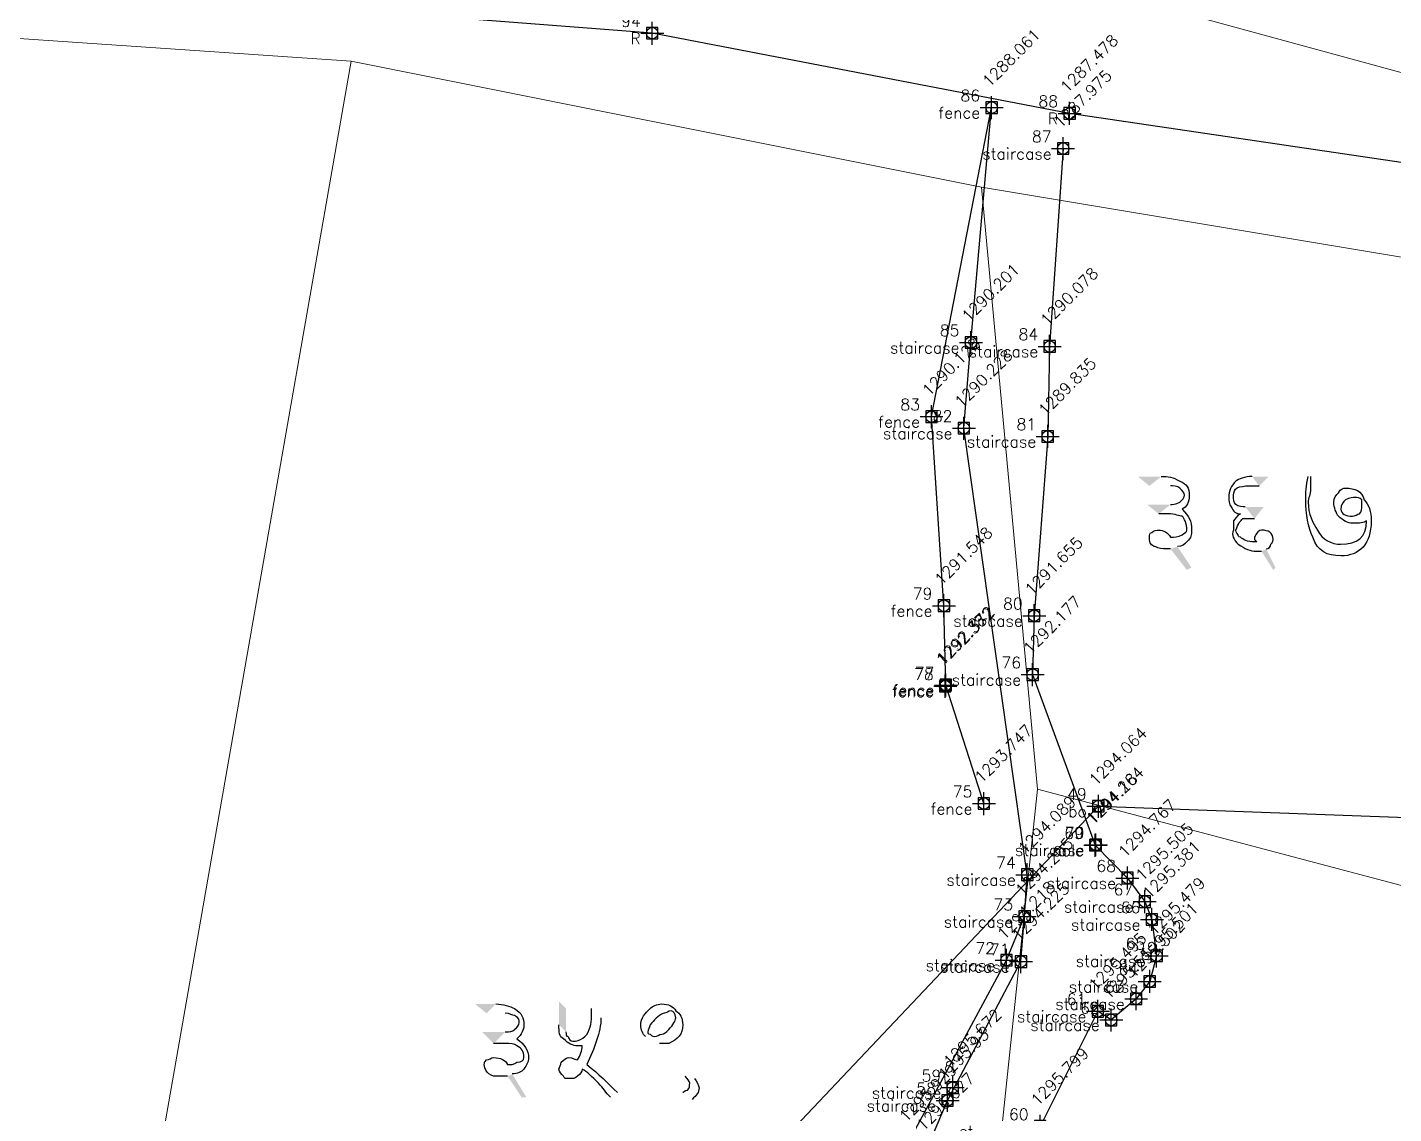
# Model space of a CAD drawing. Header units: metres. Extents: x 345912 to 349030, y 3061206 to 3061792.
# Drawn here: x 346869.14 to 346898.88, y 3061506.08 to 3061529.73 of the extents above; entities that cross this region are included whole.
import ezdxf
from ezdxf.enums import TextEntityAlignment as Align

# ---------------------------------------------------------------- set-up
doc = ezdxf.new("R2010")
doc.units = ezdxf.units.M
doc.header["$MEASUREMENT"] = 0
doc.header["$PDMODE"] = 98
doc.header["$PDSIZE"] = 0.25
for name, color, linetype in [('bo', 7, 'Continuous'), ('Boundary', 6, 'Continuous'), ('Features', 5, 'Continuous'), ('fence', 170, 'Continuous'), ('PDF4_Geometry', 7, 'Continuous'), ('PDF4_Solid Fills', 7, 'Continuous'), ('Points', 7, 'Continuous'), ('Points-ELV', 6, 'Continuous'), ('Points-NUM', 4, 'Continuous'), ('Points-TXT', 3, 'Continuous'), ('pole', 7, 'Continuous'), ('R', 1, 'Continuous'), ('staircase', 151, 'Continuous')]:
    doc.layers.add(name, color=color, linetype=linetype)
doc.styles.add('romans', font='romans.shx')
doc.linetypes.add('FENCELINE2', pattern='A,0.25,-0.1,[132,ltypeshp.shx,S=0.1,R=0,X=-0.1,Y=0],-0.1,1', length=1.45)

# ---------------------------------------------------------------- blocks, each defined once
blk = doc.blocks.new('POINTS')
at = {"layer": 'Points'}
blk.add_line((0, 0), (0, 0), dxfattribs=at)
blk.add_point((0, 0), dxfattribs=at)
at = {"layer": 'Points-ELV', "style": 'romans'}
blk.add_attdef('ELEV', text='', height=1, rotation=45, dxfattribs=at).set_placement((0, 0), align=Align.BOTTOM_LEFT)
at = {"layer": 'Points-NUM', "style": 'romans'}
blk.add_attdef('PTNUM', text='', height=1, dxfattribs=at).set_placement((0, 0), align=Align.BOTTOM_RIGHT)
at = {"layer": 'Points-TXT', "style": 'romans'}
blk.add_attdef('DESC', text='', height=1, dxfattribs=at).set_placement((0, 0), align=Align.BOTTOM_RIGHT)
blk = doc.blocks.new('dh')
at = {"layer": 'Boundary'}
blk.add_lwpolyline([(346603.141, 3061312.283), (346611.952, 3061317.989), (346616.524, 3061319.636), (346628.182, 3061331.963), (346646.724, 3061331.279), (346648.105, 3061329.491), (346645.641, 3061319.666), (346645.006, 3061316.321), (346643.63, 3061310.547), (346642.767, 3061310.766), (346631.327, 3061312.107), (346624.101, 3061312.745)], dxfattribs=at)
at = {"layer": 'fence', "linetype": 'FENCELINE2'}
blk.add_lwpolyline([(346625.691, 3061332.02), (346624.863, 3061334.6), (346624.821, 3061336.327), (346624.55, 3061340.443), (346625.859, 3061347.17)], dxfattribs=at)
at = {"layer": 'R'}
blk.add_lwpolyline([(346649.951, 3061343.735), (346627.556, 3061347.044), (346618.472, 3061348.789), (346597.905, 3061350.377), (346531.896, 3061350.384), (346516.74, 3061347.88), (346501.121, 3061344.123), (346497.494, 3061343.302), (346491.76, 3061340.668), (346490.424, 3061339.807), (346485.111, 3061335.573), (346482.366, 3061333.706), (346478.345, 3061331.457)], dxfattribs=at)
at = {"layer": 'staircase'}
for points in [[(346621.045, 3061319.621), (346622.321, 3061321.431), (346624.427, 3061324.445), (346624.899, 3061325.557), (346626.498, 3061328.58), (346626.578, 3061329.56), (346626.636, 3061330.471), (346625.256, 3061340.191), (346625.409, 3061342.057), (346625.859, 3061347.17)], [(346627.415, 3061346.278), (346627.122, 3061341.972), (346627.079, 3061340.012), (346626.786, 3061336.11), (346626.751, 3061334.827), (346628.116, 3061331.113), (346628.816, 3061330.399), (346629.192, 3061329.886), (346629.348, 3061329.497), (346629.45, 3061328.704), (346629.299, 3061328.148), (346629.005, 3061327.77), (346628.462, 3061327.31), (346628.172, 3061327.498), (346626.914, 3061324.994), (346626.087, 3061323.395), (346623.977, 3061320.22), (346623.391, 3061319.004)], [(346621.045, 3061319.621), (346621.74, 3061321.771), (346624.046, 3061324.636), (346626.183, 3061328.611), (346626.578, 3061329.56)]]:
    blk.add_lwpolyline(points, dxfattribs=at)
at = {"layer": 'bo', "linetype": 'Continuous'}
ref = blk.add_blockref('POINTS', (346628.182, 3061331.963, 1294.064), dxfattribs=at)
ref.add_attrib('PTNUM', '49', dxfattribs={"layer": 'Points-NUM', "height": 0.25, "style": 'romans'}).set_placement((346627.932, 3061332.0255, 1294.064), align=Align.BOTTOM_RIGHT)
ref.add_attrib('DESC', 'bo', dxfattribs={"layer": 'Points-TXT', "height": 0.25, "style": 'romans'}).set_placement((346627.932, 3061331.6505, 1294.064), align=Align.BOTTOM_RIGHT)
ref.add_attrib('ELEV', '1294.064', dxfattribs={"layer": 'Points-ELV', "height": 0.25, "rotation": 45, "style": 'romans'}).set_placement((346628.182, 3061332.338, 1294.064), align=Align.BOTTOM_LEFT)
at = {"layer": 'fence', "linetype": 'Continuous'}
ref = blk.add_blockref('POINTS', (346625.859, 3061347.17, 1288.061), dxfattribs=at)
ref.add_attrib('PTNUM', '86', dxfattribs={"layer": 'Points-NUM', "height": 0.25, "style": 'romans'}).set_placement((346625.609, 3061347.2325, 1288.061), align=Align.BOTTOM_RIGHT)
ref.add_attrib('DESC', 'fence', dxfattribs={"layer": 'Points-TXT', "height": 0.25, "style": 'romans'}).set_placement((346625.609, 3061346.8575, 1288.061), align=Align.BOTTOM_RIGHT)
ref.add_attrib('ELEV', '1288.061', dxfattribs={"layer": 'Points-ELV', "height": 0.25, "rotation": 45, "style": 'romans'}).set_placement((346625.859, 3061347.545, 1288.061), align=Align.BOTTOM_LEFT)
ref = blk.add_blockref('POINTS', (346624.55, 3061340.443, 1290.128), dxfattribs=at)
ref.add_attrib('PTNUM', '83', dxfattribs={"layer": 'Points-NUM', "height": 0.25, "style": 'romans'}).set_placement((346624.3, 3061340.5055, 1290.128), align=Align.BOTTOM_RIGHT)
ref.add_attrib('DESC', 'fence', dxfattribs={"layer": 'Points-TXT', "height": 0.25, "style": 'romans'}).set_placement((346624.3, 3061340.1305, 1290.128), align=Align.BOTTOM_RIGHT)
ref.add_attrib('ELEV', '1290.128', dxfattribs={"layer": 'Points-ELV', "height": 0.25, "rotation": 45, "style": 'romans'}).set_placement((346624.55, 3061340.818, 1290.128), align=Align.BOTTOM_LEFT)
ref = blk.add_blockref('POINTS', (346624.821, 3061336.327, 1291.548), dxfattribs=at)
ref.add_attrib('PTNUM', '79', dxfattribs={"layer": 'Points-NUM', "height": 0.25, "style": 'romans'}).set_placement((346624.571, 3061336.3895, 1291.548), align=Align.BOTTOM_RIGHT)
ref.add_attrib('DESC', 'fence', dxfattribs={"layer": 'Points-TXT', "height": 0.25, "style": 'romans'}).set_placement((346624.571, 3061336.0145, 1291.548), align=Align.BOTTOM_RIGHT)
ref.add_attrib('ELEV', '1291.548', dxfattribs={"layer": 'Points-ELV', "height": 0.25, "rotation": 45, "style": 'romans'}).set_placement((346624.821, 3061336.702, 1291.548), align=Align.BOTTOM_LEFT)
ref = blk.add_blockref('POINTS', (346624.849, 3061334.575, 1292.382), dxfattribs=at)
ref.add_attrib('PTNUM', '78', dxfattribs={"layer": 'Points-NUM', "height": 0.25, "style": 'romans'}).set_placement((346624.599, 3061334.6375, 1292.382), align=Align.BOTTOM_RIGHT)
ref.add_attrib('DESC', 'fence', dxfattribs={"layer": 'Points-TXT', "height": 0.25, "style": 'romans'}).set_placement((346624.599, 3061334.2625, 1292.382), align=Align.BOTTOM_RIGHT)
ref.add_attrib('ELEV', '1292.382', dxfattribs={"layer": 'Points-ELV', "height": 0.25, "rotation": 45, "style": 'romans'}).set_placement((346624.849, 3061334.95, 1292.382), align=Align.BOTTOM_LEFT)
ref = blk.add_blockref('POINTS', (346624.863, 3061334.6, 1292.372), dxfattribs=at)
ref.add_attrib('PTNUM', '77', dxfattribs={"layer": 'Points-NUM', "height": 0.25, "style": 'romans'}).set_placement((346624.613, 3061334.6625, 1292.372), align=Align.BOTTOM_RIGHT)
ref.add_attrib('DESC', 'fence', dxfattribs={"layer": 'Points-TXT', "height": 0.25, "style": 'romans'}).set_placement((346624.613, 3061334.2875, 1292.372), align=Align.BOTTOM_RIGHT)
ref.add_attrib('ELEV', '1292.372', dxfattribs={"layer": 'Points-ELV', "height": 0.25, "rotation": 45, "style": 'romans'}).set_placement((346624.863, 3061334.975, 1292.372), align=Align.BOTTOM_LEFT)
ref = blk.add_blockref('POINTS', (346625.691, 3061332.02, 1293.747), dxfattribs=at)
ref.add_attrib('PTNUM', '75', dxfattribs={"layer": 'Points-NUM', "height": 0.25, "style": 'romans'}).set_placement((346625.441, 3061332.0825, 1293.747), align=Align.BOTTOM_RIGHT)
ref.add_attrib('DESC', 'fence', dxfattribs={"layer": 'Points-TXT', "height": 0.25, "style": 'romans'}).set_placement((346625.441, 3061331.7075, 1293.747), align=Align.BOTTOM_RIGHT)
ref.add_attrib('ELEV', '1293.747', dxfattribs={"layer": 'Points-ELV', "height": 0.25, "rotation": 45, "style": 'romans'}).set_placement((346625.691, 3061332.395, 1293.747), align=Align.BOTTOM_LEFT)
at = {"layer": 'pole', "linetype": 'Continuous'}
ref = blk.add_blockref('POINTS', (346628.116, 3061331.113, 1294.264), dxfattribs=at)
ref.add_attrib('PTNUM', '69', dxfattribs={"layer": 'Points-NUM', "height": 0.25, "style": 'romans'}).set_placement((346627.866, 3061331.1755, 1294.264), align=Align.BOTTOM_RIGHT)
ref.add_attrib('DESC', 'pole', dxfattribs={"layer": 'Points-TXT', "height": 0.25, "style": 'romans'}).set_placement((346627.866, 3061330.8005, 1294.264), align=Align.BOTTOM_RIGHT)
ref.add_attrib('ELEV', '1294.264', dxfattribs={"layer": 'Points-ELV', "height": 0.25, "rotation": 45, "style": 'romans'}).set_placement((346628.116, 3061331.488, 1294.264), align=Align.BOTTOM_LEFT)
at = {"layer": 'R', "linetype": 'Continuous'}
ref = blk.add_blockref('POINTS', (346618.472, 3061348.789, 1285.996), dxfattribs=at)
ref.add_attrib('PTNUM', '94', dxfattribs={"layer": 'Points-NUM', "height": 0.25, "style": 'romans'}).set_placement((346618.222, 3061348.8515, 1285.996), align=Align.BOTTOM_RIGHT)
ref.add_attrib('DESC', 'R', dxfattribs={"layer": 'Points-TXT', "height": 0.25, "style": 'romans'}).set_placement((346618.222, 3061348.4765, 1285.996), align=Align.BOTTOM_RIGHT)
ref.add_attrib('ELEV', '1285.996', dxfattribs={"layer": 'Points-ELV', "height": 0.25, "rotation": 45, "style": 'romans'}).set_placement((346618.472, 3061349.164, 1285.996), align=Align.BOTTOM_LEFT)
ref = blk.add_blockref('POINTS', (346627.556, 3061347.044, 1287.478), dxfattribs=at)
ref.add_attrib('PTNUM', '88', dxfattribs={"layer": 'Points-NUM', "height": 0.25, "style": 'romans'}).set_placement((346627.306, 3061347.1065, 1287.478), align=Align.BOTTOM_RIGHT)
ref.add_attrib('DESC', 'R', dxfattribs={"layer": 'Points-TXT', "height": 0.25, "style": 'romans'}).set_placement((346627.306, 3061346.7315, 1287.478), align=Align.BOTTOM_RIGHT)
ref.add_attrib('ELEV', '1287.478', dxfattribs={"layer": 'Points-ELV', "height": 0.25, "rotation": 45, "style": 'romans'}).set_placement((346627.556, 3061347.419, 1287.478), align=Align.BOTTOM_LEFT)
at = {"layer": 'staircase', "linetype": 'Continuous'}
ref = blk.add_blockref('POINTS', (346627.415, 3061346.278, 1287.975), dxfattribs=at)
ref.add_attrib('PTNUM', '87', dxfattribs={"layer": 'Points-NUM', "height": 0.25, "style": 'romans'}).set_placement((346627.165, 3061346.3405, 1287.975), align=Align.BOTTOM_RIGHT)
ref.add_attrib('DESC', 'staircase', dxfattribs={"layer": 'Points-TXT', "height": 0.25, "style": 'romans'}).set_placement((346627.165, 3061345.9655, 1287.975), align=Align.BOTTOM_RIGHT)
ref.add_attrib('ELEV', '1287.975', dxfattribs={"layer": 'Points-ELV', "height": 0.25, "rotation": 45, "style": 'romans'}).set_placement((346627.415, 3061346.653, 1287.975), align=Align.BOTTOM_LEFT)
ref = blk.add_blockref('POINTS', (346625.409, 3061342.057, 1290.201), dxfattribs=at)
ref.add_attrib('PTNUM', '85', dxfattribs={"layer": 'Points-NUM', "height": 0.25, "style": 'romans'}).set_placement((346625.159, 3061342.1195, 1290.201), align=Align.BOTTOM_RIGHT)
ref.add_attrib('DESC', 'staircase', dxfattribs={"layer": 'Points-TXT', "height": 0.25, "style": 'romans'}).set_placement((346625.159, 3061341.7445, 1290.201), align=Align.BOTTOM_RIGHT)
ref.add_attrib('ELEV', '1290.201', dxfattribs={"layer": 'Points-ELV', "height": 0.25, "rotation": 45, "style": 'romans'}).set_placement((346625.409, 3061342.432, 1290.201), align=Align.BOTTOM_LEFT)
ref = blk.add_blockref('POINTS', (346627.122, 3061341.972, 1290.078), dxfattribs=at)
ref.add_attrib('PTNUM', '84', dxfattribs={"layer": 'Points-NUM', "height": 0.25, "style": 'romans'}).set_placement((346626.872, 3061342.0345, 1290.078), align=Align.BOTTOM_RIGHT)
ref.add_attrib('DESC', 'staircase', dxfattribs={"layer": 'Points-TXT', "height": 0.25, "style": 'romans'}).set_placement((346626.872, 3061341.6595, 1290.078), align=Align.BOTTOM_RIGHT)
ref.add_attrib('ELEV', '1290.078', dxfattribs={"layer": 'Points-ELV', "height": 0.25, "rotation": 45, "style": 'romans'}).set_placement((346627.122, 3061342.347, 1290.078), align=Align.BOTTOM_LEFT)
ref = blk.add_blockref('POINTS', (346625.256, 3061340.191, 1290.228), dxfattribs=at)
ref.add_attrib('PTNUM', '82', dxfattribs={"layer": 'Points-NUM', "height": 0.25, "style": 'romans'}).set_placement((346625.006, 3061340.2535, 1290.228), align=Align.BOTTOM_RIGHT)
ref.add_attrib('DESC', 'staircase', dxfattribs={"layer": 'Points-TXT', "height": 0.25, "style": 'romans'}).set_placement((346625.006, 3061339.8785, 1290.228), align=Align.BOTTOM_RIGHT)
ref.add_attrib('ELEV', '1290.228', dxfattribs={"layer": 'Points-ELV', "height": 0.25, "rotation": 45, "style": 'romans'}).set_placement((346625.256, 3061340.566, 1290.228), align=Align.BOTTOM_LEFT)
ref = blk.add_blockref('POINTS', (346627.079, 3061340.012, 1289.835), dxfattribs=at)
ref.add_attrib('PTNUM', '81', dxfattribs={"layer": 'Points-NUM', "height": 0.25, "style": 'romans'}).set_placement((346626.829, 3061340.0745, 1289.835), align=Align.BOTTOM_RIGHT)
ref.add_attrib('DESC', 'staircase', dxfattribs={"layer": 'Points-TXT', "height": 0.25, "style": 'romans'}).set_placement((346626.829, 3061339.6995, 1289.835), align=Align.BOTTOM_RIGHT)
ref.add_attrib('ELEV', '1289.835', dxfattribs={"layer": 'Points-ELV', "height": 0.25, "rotation": 45, "style": 'romans'}).set_placement((346627.079, 3061340.387, 1289.835), align=Align.BOTTOM_LEFT)
ref = blk.add_blockref('POINTS', (346626.786, 3061336.11, 1291.655), dxfattribs=at)
ref.add_attrib('PTNUM', '80', dxfattribs={"layer": 'Points-NUM', "height": 0.25, "style": 'romans'}).set_placement((346626.536, 3061336.1725, 1291.655), align=Align.BOTTOM_RIGHT)
ref.add_attrib('DESC', 'staircase', dxfattribs={"layer": 'Points-TXT', "height": 0.25, "style": 'romans'}).set_placement((346626.536, 3061335.7975, 1291.655), align=Align.BOTTOM_RIGHT)
ref.add_attrib('ELEV', '1291.655', dxfattribs={"layer": 'Points-ELV', "height": 0.25, "rotation": 45, "style": 'romans'}).set_placement((346626.786, 3061336.485, 1291.655), align=Align.BOTTOM_LEFT)
ref = blk.add_blockref('POINTS', (346626.751, 3061334.827, 1292.177), dxfattribs=at)
ref.add_attrib('PTNUM', '76', dxfattribs={"layer": 'Points-NUM', "height": 0.25, "style": 'romans'}).set_placement((346626.501, 3061334.8895, 1292.177), align=Align.BOTTOM_RIGHT)
ref.add_attrib('DESC', 'staircase', dxfattribs={"layer": 'Points-TXT', "height": 0.25, "style": 'romans'}).set_placement((346626.501, 3061334.5145, 1292.177), align=Align.BOTTOM_RIGHT)
ref.add_attrib('ELEV', '1292.177', dxfattribs={"layer": 'Points-ELV', "height": 0.25, "rotation": 45, "style": 'romans'}).set_placement((346626.751, 3061335.202, 1292.177), align=Align.BOTTOM_LEFT)
ref = blk.add_blockref('POINTS', (346628.129, 3061331.122, 1294.18), dxfattribs=at)
ref.add_attrib('PTNUM', '70', dxfattribs={"layer": 'Points-NUM', "height": 0.25, "style": 'romans'}).set_placement((346627.879, 3061331.1845, 1294.18), align=Align.BOTTOM_RIGHT)
ref.add_attrib('DESC', 'staircase', dxfattribs={"layer": 'Points-TXT', "height": 0.25, "style": 'romans'}).set_placement((346627.879, 3061330.8095, 1294.18), align=Align.BOTTOM_RIGHT)
ref.add_attrib('ELEV', '1294.18', dxfattribs={"layer": 'Points-ELV', "height": 0.25, "rotation": 45, "style": 'romans'}).set_placement((346628.129, 3061331.497, 1294.18), align=Align.BOTTOM_LEFT)
ref = blk.add_blockref('POINTS', (346626.636, 3061330.471, 1294.089), dxfattribs=at)
ref.add_attrib('PTNUM', '74', dxfattribs={"layer": 'Points-NUM', "height": 0.25, "style": 'romans'}).set_placement((346626.386, 3061330.5335, 1294.089), align=Align.BOTTOM_RIGHT)
ref.add_attrib('DESC', 'staircase', dxfattribs={"layer": 'Points-TXT', "height": 0.25, "style": 'romans'}).set_placement((346626.386, 3061330.1585, 1294.089), align=Align.BOTTOM_RIGHT)
ref.add_attrib('ELEV', '1294.089', dxfattribs={"layer": 'Points-ELV', "height": 0.25, "rotation": 45, "style": 'romans'}).set_placement((346626.636, 3061330.846, 1294.089), align=Align.BOTTOM_LEFT)
ref = blk.add_blockref('POINTS', (346628.816, 3061330.399, 1294.767), dxfattribs=at)
ref.add_attrib('PTNUM', '68', dxfattribs={"layer": 'Points-NUM', "height": 0.25, "style": 'romans'}).set_placement((346628.566, 3061330.4615, 1294.767), align=Align.BOTTOM_RIGHT)
ref.add_attrib('DESC', 'staircase', dxfattribs={"layer": 'Points-TXT', "height": 0.25, "style": 'romans'}).set_placement((346628.566, 3061330.0865, 1294.767), align=Align.BOTTOM_RIGHT)
ref.add_attrib('ELEV', '1294.767', dxfattribs={"layer": 'Points-ELV', "height": 0.25, "rotation": 45, "style": 'romans'}).set_placement((346628.816, 3061330.774, 1294.767), align=Align.BOTTOM_LEFT)
ref = blk.add_blockref('POINTS', (346629.192, 3061329.886, 1295.505), dxfattribs=at)
ref.add_attrib('PTNUM', '67', dxfattribs={"layer": 'Points-NUM', "height": 0.25, "style": 'romans'}).set_placement((346628.942, 3061329.9485, 1295.505), align=Align.BOTTOM_RIGHT)
ref.add_attrib('DESC', 'staircase', dxfattribs={"layer": 'Points-TXT', "height": 0.25, "style": 'romans'}).set_placement((346628.942, 3061329.5735, 1295.505), align=Align.BOTTOM_RIGHT)
ref.add_attrib('ELEV', '1295.505', dxfattribs={"layer": 'Points-ELV', "height": 0.25, "rotation": 45, "style": 'romans'}).set_placement((346629.192, 3061330.261, 1295.505), align=Align.BOTTOM_LEFT)
ref = blk.add_blockref('POINTS', (346626.578, 3061329.56, 1294.205), dxfattribs=at)
ref.add_attrib('PTNUM', '73', dxfattribs={"layer": 'Points-NUM', "height": 0.25, "style": 'romans'}).set_placement((346626.328, 3061329.6225, 1294.205), align=Align.BOTTOM_RIGHT)
ref.add_attrib('DESC', 'staircase', dxfattribs={"layer": 'Points-TXT', "height": 0.25, "style": 'romans'}).set_placement((346626.328, 3061329.2475, 1294.205), align=Align.BOTTOM_RIGHT)
ref.add_attrib('ELEV', '1294.205', dxfattribs={"layer": 'Points-ELV', "height": 0.25, "rotation": 45, "style": 'romans'}).set_placement((346626.578, 3061329.935, 1294.205), align=Align.BOTTOM_LEFT)
ref = blk.add_blockref('POINTS', (346629.348, 3061329.497, 1295.381), dxfattribs=at)
ref.add_attrib('PTNUM', '66', dxfattribs={"layer": 'Points-NUM', "height": 0.25, "style": 'romans'}).set_placement((346629.098, 3061329.5595, 1295.381), align=Align.BOTTOM_RIGHT)
ref.add_attrib('DESC', 'staircase', dxfattribs={"layer": 'Points-TXT', "height": 0.25, "style": 'romans'}).set_placement((346629.098, 3061329.1845, 1295.381), align=Align.BOTTOM_RIGHT)
ref.add_attrib('ELEV', '1295.381', dxfattribs={"layer": 'Points-ELV', "height": 0.25, "rotation": 45, "style": 'romans'}).set_placement((346629.348, 3061329.872, 1295.381), align=Align.BOTTOM_LEFT)
ref = blk.add_blockref('POINTS', (346626.183, 3061328.611, 1294.218), dxfattribs=at)
ref.add_attrib('PTNUM', '72', dxfattribs={"layer": 'Points-NUM', "height": 0.25, "style": 'romans'}).set_placement((346625.933, 3061328.6735, 1294.218), align=Align.BOTTOM_RIGHT)
ref.add_attrib('DESC', 'staircase', dxfattribs={"layer": 'Points-TXT', "height": 0.25, "style": 'romans'}).set_placement((346625.933, 3061328.2985, 1294.218), align=Align.BOTTOM_RIGHT)
ref.add_attrib('ELEV', '1294.218', dxfattribs={"layer": 'Points-ELV', "height": 0.25, "rotation": 45, "style": 'romans'}).set_placement((346626.183, 3061328.986, 1294.218), align=Align.BOTTOM_LEFT)
ref = blk.add_blockref('POINTS', (346626.498, 3061328.58, 1294.225), dxfattribs=at)
ref.add_attrib('PTNUM', '71', dxfattribs={"layer": 'Points-NUM', "height": 0.25, "style": 'romans'}).set_placement((346626.248, 3061328.6425, 1294.225), align=Align.BOTTOM_RIGHT)
ref.add_attrib('DESC', 'staircase', dxfattribs={"layer": 'Points-TXT', "height": 0.25, "style": 'romans'}).set_placement((346626.248, 3061328.2675, 1294.225), align=Align.BOTTOM_RIGHT)
ref.add_attrib('ELEV', '1294.225', dxfattribs={"layer": 'Points-ELV', "height": 0.25, "rotation": 45, "style": 'romans'}).set_placement((346626.498, 3061328.955, 1294.225), align=Align.BOTTOM_LEFT)
ref = blk.add_blockref('POINTS', (346629.45, 3061328.704, 1295.479), dxfattribs=at)
ref.add_attrib('PTNUM', '65', dxfattribs={"layer": 'Points-NUM', "height": 0.25, "style": 'romans'}).set_placement((346629.2, 3061328.7665, 1295.479), align=Align.BOTTOM_RIGHT)
ref.add_attrib('DESC', 'staircase', dxfattribs={"layer": 'Points-TXT', "height": 0.25, "style": 'romans'}).set_placement((346629.2, 3061328.3915, 1295.479), align=Align.BOTTOM_RIGHT)
ref.add_attrib('ELEV', '1295.479', dxfattribs={"layer": 'Points-ELV', "height": 0.25, "rotation": 45, "style": 'romans'}).set_placement((346629.45, 3061329.079, 1295.479), align=Align.BOTTOM_LEFT)
ref = blk.add_blockref('POINTS', (346629.299, 3061328.148, 1295.501), dxfattribs=at)
ref.add_attrib('PTNUM', '64', dxfattribs={"layer": 'Points-NUM', "height": 0.25, "style": 'romans'}).set_placement((346629.049, 3061328.2105, 1295.501), align=Align.BOTTOM_RIGHT)
ref.add_attrib('DESC', 'staircase', dxfattribs={"layer": 'Points-TXT', "height": 0.25, "style": 'romans'}).set_placement((346629.049, 3061327.8355, 1295.501), align=Align.BOTTOM_RIGHT)
ref.add_attrib('ELEV', '1295.501', dxfattribs={"layer": 'Points-ELV', "height": 0.25, "rotation": 45, "style": 'romans'}).set_placement((346629.299, 3061328.523, 1295.501), align=Align.BOTTOM_LEFT)
ref = blk.add_blockref('POINTS', (346628.172, 3061327.498, 1295.495), dxfattribs=at)
ref.add_attrib('PTNUM', '61', dxfattribs={"layer": 'Points-NUM', "height": 0.25, "style": 'romans'}).set_placement((346627.922, 3061327.5605, 1295.495), align=Align.BOTTOM_RIGHT)
ref.add_attrib('DESC', 'staircase', dxfattribs={"layer": 'Points-TXT', "height": 0.25, "style": 'romans'}).set_placement((346627.922, 3061327.1855, 1295.495), align=Align.BOTTOM_RIGHT)
ref.add_attrib('ELEV', '1295.495', dxfattribs={"layer": 'Points-ELV', "height": 0.25, "rotation": 45, "style": 'romans'}).set_placement((346628.172, 3061327.873, 1295.495), align=Align.BOTTOM_LEFT)
ref = blk.add_blockref('POINTS', (346629.005, 3061327.77, 1295.502), dxfattribs=at)
ref.add_attrib('PTNUM', '63', dxfattribs={"layer": 'Points-NUM', "height": 0.25, "style": 'romans'}).set_placement((346628.755, 3061327.8325, 1295.502), align=Align.BOTTOM_RIGHT)
ref.add_attrib('DESC', 'staircase', dxfattribs={"layer": 'Points-TXT', "height": 0.25, "style": 'romans'}).set_placement((346628.755, 3061327.4575, 1295.502), align=Align.BOTTOM_RIGHT)
ref.add_attrib('ELEV', '1295.502', dxfattribs={"layer": 'Points-ELV', "height": 0.25, "rotation": 45, "style": 'romans'}).set_placement((346629.005, 3061328.145, 1295.502), align=Align.BOTTOM_LEFT)
ref = blk.add_blockref('POINTS', (346628.462, 3061327.31, 1295.55), dxfattribs=at)
ref.add_attrib('PTNUM', '62', dxfattribs={"layer": 'Points-NUM', "height": 0.25, "style": 'romans'}).set_placement((346628.212, 3061327.3725, 1295.55), align=Align.BOTTOM_RIGHT)
ref.add_attrib('DESC', 'staircase', dxfattribs={"layer": 'Points-TXT', "height": 0.25, "style": 'romans'}).set_placement((346628.212, 3061326.9975, 1295.55), align=Align.BOTTOM_RIGHT)
ref.add_attrib('ELEV', '1295.55', dxfattribs={"layer": 'Points-ELV', "height": 0.25, "rotation": 45, "style": 'romans'}).set_placement((346628.462, 3061327.685, 1295.55), align=Align.BOTTOM_LEFT)
ref = blk.add_blockref('POINTS', (346625.012, 3061325.836, 1295.672), dxfattribs=at)
ref.add_attrib('PTNUM', '59', dxfattribs={"layer": 'Points-NUM', "height": 0.25, "style": 'romans'}).set_placement((346624.762, 3061325.8985, 1295.672), align=Align.BOTTOM_RIGHT)
ref.add_attrib('DESC', 'staircase', dxfattribs={"layer": 'Points-TXT', "height": 0.25, "style": 'romans'}).set_placement((346624.762, 3061325.5235, 1295.672), align=Align.BOTTOM_RIGHT)
ref.add_attrib('ELEV', '1295.672', dxfattribs={"layer": 'Points-ELV', "height": 0.25, "rotation": 45, "style": 'romans'}).set_placement((346625.012, 3061326.211, 1295.672), align=Align.BOTTOM_LEFT)
ref = blk.add_blockref('POINTS', (346624.899, 3061325.557, 1295.93), dxfattribs=at)
ref.add_attrib('PTNUM', '58', dxfattribs={"layer": 'Points-NUM', "height": 0.25, "style": 'romans'}).set_placement((346624.649, 3061325.6195, 1295.93), align=Align.BOTTOM_RIGHT)
ref.add_attrib('DESC', 'staircase', dxfattribs={"layer": 'Points-TXT', "height": 0.25, "style": 'romans'}).set_placement((346624.649, 3061325.2445, 1295.93), align=Align.BOTTOM_RIGHT)
ref.add_attrib('ELEV', '1295.93', dxfattribs={"layer": 'Points-ELV', "height": 0.25, "rotation": 45, "style": 'romans'}).set_placement((346624.899, 3061325.932, 1295.93), align=Align.BOTTOM_LEFT)
ref = blk.add_blockref('POINTS', (346626.914, 3061324.994, 1295.799), dxfattribs=at)
ref.add_attrib('PTNUM', '60', dxfattribs={"layer": 'Points-NUM', "height": 0.25, "style": 'romans'}).set_placement((346626.664, 3061325.0565, 1295.799), align=Align.BOTTOM_RIGHT)
ref.add_attrib('DESC', 'staircase', dxfattribs={"layer": 'Points-TXT', "height": 0.25, "style": 'romans'}).set_placement((346626.664, 3061324.6815, 1295.799), align=Align.BOTTOM_RIGHT)
ref.add_attrib('ELEV', '1295.799', dxfattribs={"layer": 'Points-ELV', "height": 0.25, "rotation": 45, "style": 'romans'}).set_placement((346626.914, 3061325.369, 1295.799), align=Align.BOTTOM_LEFT)
ref = blk.add_blockref('POINTS', (346624.046, 3061324.636, 1295.929), dxfattribs=at)
ref.add_attrib('PTNUM', '57', dxfattribs={"layer": 'Points-NUM', "height": 0.25, "style": 'romans'}).set_placement((346623.796, 3061324.6985, 1295.929), align=Align.BOTTOM_RIGHT)
ref.add_attrib('DESC', 'staircase', dxfattribs={"layer": 'Points-TXT', "height": 0.25, "style": 'romans'}).set_placement((346623.796, 3061324.3235, 1295.929), align=Align.BOTTOM_RIGHT)
ref.add_attrib('ELEV', '1295.929', dxfattribs={"layer": 'Points-ELV', "height": 0.25, "rotation": 45, "style": 'romans'}).set_placement((346624.046, 3061325.011, 1295.929), align=Align.BOTTOM_LEFT)
ref = blk.add_blockref('POINTS', (346624.427, 3061324.445, 1296.027), dxfattribs=at)
ref.add_attrib('PTNUM', '56', dxfattribs={"layer": 'Points-NUM', "height": 0.25, "style": 'romans'}).set_placement((346624.177, 3061324.5075, 1296.027), align=Align.BOTTOM_RIGHT)
ref.add_attrib('DESC', 'staircase', dxfattribs={"layer": 'Points-TXT', "height": 0.25, "style": 'romans'}).set_placement((346624.177, 3061324.1325, 1296.027), align=Align.BOTTOM_RIGHT)
ref.add_attrib('ELEV', '1296.027', dxfattribs={"layer": 'Points-ELV', "height": 0.25, "rotation": 45, "style": 'romans'}).set_placement((346624.427, 3061324.82, 1296.027), align=Align.BOTTOM_LEFT)

msp = doc.modelspace()

# ---------------------------------------------------------------- hatches: boundary and pattern name
at = {"layer": 'PDF4_Solid Fills', "transparency": 33554559}
h = msp.add_hatch(color=256, dxfattribs=at)
h.paths.add_polyline_path([(346893.56788, 3061519.74603), (346893.31388, 3061519.94923), (346893.82188, 3061519.94923)], flags=0)
h.paths.add_polyline_path([(346894.17748, 3061518.42523), (346894.48228, 3061517.96803), (346894.38068, 3061517.91723), (346894.02508, 3061518.37443)], flags=0)
h.paths.add_polyline_path([(346893.77108, 3061519.13643), (346893.51708, 3061519.33963), (346894.02508, 3061519.33963)], flags=0)
h.paths.add_polyline_path([(346895.95548, 3061519.74603), (346896.15868, 3061519.94923), (346895.80308, 3061519.94923)], flags=0)
h.paths.add_polyline_path([(346896.00628, 3061518.32363), (346896.26028, 3061517.91723), (346896.31108, 3061517.96803), (346896.10788, 3061518.37443)], flags=0)
h.paths.add_polyline_path([(346895.85388, 3061519.03483), (346896.05708, 3061519.28883), (346895.65068, 3061519.28883)], flags=0)
h.paths.add_polyline_path([(346897.02228, 3061519.94923), (346897.07308, 3061519.94923)], flags=0)
h.paths.add_polyline_path([(346898.29228, 3061518.98403), (346898.29228, 3061518.98403)], flags=0)
h = msp.add_hatch(color=256, dxfattribs=at)
h.paths.add_polyline_path([(346879.14067, 3061508.26523), (346878.88667, 3061508.46843), (346879.34387, 3061508.46843)], flags=0)
h.paths.add_polyline_path([(346879.69947, 3061506.94443), (346880.00427, 3061506.43643), (346879.90267, 3061506.43643), (346879.59787, 3061506.89363)], flags=0)
h.paths.add_polyline_path([(346879.29307, 3061507.60483), (346879.03907, 3061507.85883), (346879.54707, 3061507.85883)], flags=0)
h.paths.add_polyline_path([(346881.42667, 3061508.36683), (346881.62987, 3061508.16363)], flags=0)
h.paths.add_polyline_path([(346881.98547, 3061506.53803), (346881.83307, 3061506.43643)], flags=0)
h.paths.add_polyline_path([(346880.71547, 3061508.01123), (346880.71547, 3061508.51923), (346880.86787, 3061508.36683), (346880.86787, 3061507.85883)], flags=0)
h.paths.add_polyline_path([(346882.89987, 3061507.60483), (346883.66187, 3061506.84283)], flags=0)
h.paths.add_polyline_path([(346883.61107, 3061506.38563), (346883.40787, 3061506.53803)], flags=0)
h.paths.add_polyline_path([(346883.45867, 3061506.89363), (346882.59507, 3061507.75723)], flags=0)

# ---------------------------------------------------------------- linework, layer by layer
at = {"layer": 'PDF4_Geometry', "lineweight": 9}
msp.add_lwpolyline([(346865.52628, 3061533.56363), (346878.93748, 3061532.64923), (346894.78707, 3061529.90603), (346901.49267, 3061528.07723), (346913.68468, 3061527.77243), (346928.31508, 3061527.16283), (346947.51748, 3061527.46763), (346969.15827, 3061526.85803), (346969.76788, 3061526.85803), (346969.76788, 3061518.62843), (346968.54867, 3061518.62843), (346967.93908, 3061518.62843), (346957.57587, 3061518.93323), (346949.65107, 3061519.84763), (346945.68867, 3061519.84763), (346935.02068, 3061520.76203), (346925.87669, 3061521.06683), (346912.16068, 3061522.59083), (346900.88308, 3061524.41963), (346889.91028, 3061526.24843), (346876.19427, 3061528.99163), (346862.78308, 3061529.90603)], dxfattribs=at)
msp.add_lwpolyline([(346865.52628, 3061533.56363), (346878.93748, 3061532.64923), (346894.78707, 3061529.90603), (346901.49267, 3061528.07723), (346913.68468, 3061527.77243), (346928.31508, 3061527.16283), (346947.51748, 3061527.46763), (346969.15827, 3061526.85803), (346969.76788, 3061526.85803), (346969.76788, 3061518.62843), (346968.54867, 3061518.62843), (346967.93908, 3061518.62843), (346957.57587, 3061518.93323), (346949.65107, 3061519.84763), (346945.68867, 3061519.84763), (346935.02068, 3061520.76203), (346925.87669, 3061521.06683), (346912.16068, 3061522.59083), (346900.88308, 3061524.41963), (346889.91028, 3061526.24843), (346876.19427, 3061528.99163), (346862.78308, 3061529.90603)], dxfattribs=at)
for points in [[(346876.19427, 3061528.99163), (346871.01268, 3061499.42603), (346869.79348, 3061491.50124), (346864.61188, 3061487.53883), (346855.16308, 3061489.97723), (346856.99188, 3061499.12124), (346856.99188, 3061499.42603), (346858.82067, 3061509.48443), (346859.12548, 3061510.09403), (346859.12548, 3061510.39883), (346860.64947, 3061518.32363), (346860.95427, 3061520.15243), (346860.95427, 3061520.45723), (346862.78308, 3061529.90603)], [(346876.19427, 3061528.99163), (346871.01268, 3061499.42603), (346869.79348, 3061491.50124), (346864.61188, 3061487.53883), (346855.16308, 3061489.97723), (346856.99188, 3061499.12124), (346856.99188, 3061499.42603), (346858.82067, 3061509.48443), (346859.12548, 3061510.09403), (346859.12548, 3061510.39883), (346860.64947, 3061518.32363), (346860.95427, 3061520.15243), (346860.95427, 3061520.45723), (346862.78308, 3061529.90603)], [(346889.91028, 3061526.24843), (346891.12947, 3061513.14204), (346889.91028, 3061501.55963), (346883.20468, 3061498.20683), (346879.54707, 3061497.29243), (346877.10867, 3061496.98764), (346875.27988, 3061495.76844), (346872.23188, 3061492.72043), (346869.79348, 3061491.50124), (346871.01268, 3061499.42603), (346876.19427, 3061528.99163)], [(346889.91028, 3061526.24843), (346891.12947, 3061513.14204), (346889.91028, 3061501.55963), (346883.20468, 3061498.20683), (346879.54707, 3061497.29243), (346877.10867, 3061496.98764), (346875.27988, 3061495.76844), (346872.23188, 3061492.72043), (346869.79348, 3061491.50124), (346871.01268, 3061499.42603), (346876.19427, 3061528.99163)], [(346900.88308, 3061524.41963), (346901.49267, 3061510.39883), (346891.12947, 3061513.14204), (346889.91028, 3061526.24843)], [(346900.88308, 3061524.41963), (346901.49267, 3061510.39883), (346891.12947, 3061513.14204), (346889.91028, 3061526.24843)], [(346901.49267, 3061510.39883), (346909.72228, 3061508.26523), (346910.02707, 3061498.51163), (346911.55107, 3061490.28204), (346899.66387, 3061493.02523), (346896.31107, 3061494.24443), (346895.70147, 3061494.54923), (346888.99587, 3061495.46363), (346889.91028, 3061501.55963), (346891.12947, 3061513.14204)], [(346901.49267, 3061510.39883), (346909.72228, 3061508.26523), (346910.02707, 3061498.51163), (346911.55107, 3061490.28204), (346899.66387, 3061493.02523), (346896.31107, 3061494.24443), (346895.70147, 3061494.54923), (346888.99587, 3061495.46363), (346889.91028, 3061501.55963), (346891.12947, 3061513.14204)]]:
    msp.add_lwpolyline(points, close=True, dxfattribs=at)
at = {"layer": 'PDF4_Geometry', "lineweight": 25}
for points in [[(346893.82188, 3061519.94923), (346893.97428, 3061519.94923), (346894.07588, 3061519.94923), (346894.22828, 3061519.84763)], [(346894.22828, 3061519.84763), (346894.38068, 3061519.79683), (346894.43148, 3061519.69523), (346894.43148, 3061519.54283)], [(346895.44748, 3061519.84763), (346895.34588, 3061519.74603), (346895.29508, 3061519.64443), (346895.29508, 3061519.49203)], [(346895.80308, 3061519.94923), (346895.65068, 3061519.94923), (346895.49828, 3061519.89843), (346895.44748, 3061519.84763)], [(346896.97148, 3061519.44123), (346896.97148, 3061519.59363), (346896.97148, 3061519.74603), (346897.02228, 3061519.94923)], [(346897.07308, 3061519.94923), (346897.07308, 3061519.89843), (346897.07308, 3061519.79683), (346897.07308, 3061519.69523)], [(346894.22828, 3061519.69523), (346894.17748, 3061519.74603), (346894.07588, 3061519.74603), (346894.02508, 3061519.74603)], [(346894.32988, 3061519.54283), (346894.32988, 3061519.59363), (346894.27908, 3061519.64443), (346894.22828, 3061519.69523)], [(346894.22828, 3061519.39043), (346894.27908, 3061519.44123), (346894.32988, 3061519.49203), (346894.32988, 3061519.54283)], [(346894.43148, 3061519.54283), (346894.43148, 3061519.39043), (346894.38068, 3061519.28883), (346894.27908, 3061519.23803)], [(346895.39668, 3061519.54283), (346895.39668, 3061519.69523), (346895.49828, 3061519.74603), (346895.75228, 3061519.74603)], [(346895.44748, 3061519.33963), (346895.39668, 3061519.39043), (346895.39668, 3061519.44123), (346895.39668, 3061519.54283)], [(346895.75228, 3061519.74603), (346895.75228, 3061519.74603), (346895.80308, 3061519.74603), (346895.85388, 3061519.74603)], [(346895.85388, 3061519.74603), (346895.90468, 3061519.74603), (346895.95548, 3061519.74603), (346895.95548, 3061519.74603)], [(346897.07308, 3061519.69523), (346897.07308, 3061519.54283), (346897.02228, 3061519.49203), (346897.02228, 3061519.39043)], [(346897.58108, 3061519.39043), (346897.58108, 3061519.49203), (346897.63188, 3061519.54283), (346897.68268, 3061519.59363)], [(346897.68268, 3061519.59363), (346897.73348, 3061519.69523), (346897.78428, 3061519.69523), (346897.83508, 3061519.69523)], [(346897.83508, 3061519.69523), (346898.03828, 3061519.69523), (346898.19068, 3061519.64443), (346898.24148, 3061519.44123)], [(346894.02508, 3061519.33963), (346894.07588, 3061519.33963), (346894.12668, 3061519.33963), (346894.22828, 3061519.39043)], [(346895.29508, 3061519.49203), (346895.29508, 3061519.44123), (346895.29508, 3061519.33963), (346895.34588, 3061519.28883)], [(346895.34588, 3061519.28883), (346895.39668, 3061519.18723), (346895.44748, 3061519.13643), (346895.54908, 3061519.13643)], [(346895.65068, 3061519.28883), (346895.59988, 3061519.28883), (346895.49828, 3061519.28883), (346895.44748, 3061519.33963)], [(346897.12388, 3061518.62843), (346897.02228, 3061518.83163), (346896.97148, 3061519.13643), (346896.97148, 3061519.44123)], [(346897.02228, 3061519.39043), (346897.02228, 3061519.13643), (346897.12388, 3061518.93323), (346897.22548, 3061518.78083)], [(346897.68268, 3061519.08563), (346897.63188, 3061519.13643), (346897.58108, 3061519.28883), (346897.58108, 3061519.39043)], [(346897.83508, 3061519.44123), (346897.78428, 3061519.39043), (346897.73348, 3061519.33963), (346897.73348, 3061519.23803)], [(346898.03828, 3061519.49203), (346897.98748, 3061519.49203), (346897.93668, 3061519.49203), (346897.83508, 3061519.44123)], [(346898.19068, 3061519.44123), (346898.13988, 3061519.49203), (346898.08908, 3061519.49203), (346898.03828, 3061519.49203)], [(346898.13988, 3061519.13643), (346898.19068, 3061519.18723), (346898.19068, 3061519.23803), (346898.19068, 3061519.33963)], [(346898.19068, 3061519.33963), (346898.19068, 3061519.39043), (346898.19068, 3061519.39043), (346898.19068, 3061519.44123)], [(346898.24148, 3061519.44123), (346898.34308, 3061519.33963), (346898.39388, 3061519.18723), (346898.39388, 3061518.98403)], [(346893.87268, 3061519.13643), (346893.82188, 3061519.13643), (346893.77108, 3061519.13643), (346893.77108, 3061519.13643)], [(346893.97428, 3061519.13643), (346893.97428, 3061519.13643), (346893.92348, 3061519.13643), (346893.87268, 3061519.13643)], [(346894.27908, 3061519.08563), (346894.22828, 3061519.08563), (346894.12668, 3061519.13643), (346893.97428, 3061519.13643)], [(346894.27908, 3061519.23803), (346894.43148, 3061519.08563), (346894.48228, 3061518.98403), (346894.48228, 3061518.78083)], [(346894.38068, 3061518.78083), (346894.38068, 3061518.93323), (346894.32988, 3061519.03483), (346894.27908, 3061519.08563)], [(346895.54908, 3061519.13643), (346895.44748, 3061519.08563), (346895.44748, 3061519.03483), (346895.39668, 3061518.98403)], [(346895.39668, 3061518.98403), (346895.39668, 3061518.93323), (346895.39668, 3061518.88243), (346895.39668, 3061518.78083)], [(346895.44748, 3061518.78083), (346895.49828, 3061518.93323), (346895.54908, 3061518.98403), (346895.59988, 3061519.03483)], [(346895.59988, 3061519.03483), (346895.59988, 3061519.03483), (346895.70148, 3061519.03483), (346895.85388, 3061519.03483)], [(346897.98748, 3061518.93323), (346897.88588, 3061518.93323), (346897.78428, 3061518.98403), (346897.68268, 3061519.08563)], [(346897.73348, 3061519.23803), (346897.73348, 3061519.13643), (346897.83508, 3061519.08563), (346897.98748, 3061519.08563)], [(346898.39388, 3061518.98403), (346898.39388, 3061518.47603), (346898.13988, 3061518.22203), (346897.73348, 3061518.22203)], [(346897.73348, 3061518.47603), (346898.08908, 3061518.47603), (346898.29228, 3061518.62843), (346898.29228, 3061518.98403)], [(346897.98748, 3061519.08563), (346898.03828, 3061519.08563), (346898.08908, 3061519.13643), (346898.13988, 3061519.13643)], [(346898.29228, 3061518.98403), (346898.24148, 3061518.93323), (346898.13988, 3061518.93323), (346897.98748, 3061518.93323)], [(346893.56788, 3061518.62843), (346893.56788, 3061518.67923), (346893.56788, 3061518.73003), (346893.61868, 3061518.73003)], [(346893.61868, 3061518.73003), (346893.66948, 3061518.78083), (346893.72028, 3061518.78083), (346893.77108, 3061518.78083)], [(346893.77108, 3061518.78083), (346893.87268, 3061518.78083), (346893.97428, 3061518.73003), (346894.02508, 3061518.62843)], [(346894.02508, 3061518.62843), (346894.12668, 3061518.62843), (346894.17748, 3061518.62843), (346894.27908, 3061518.67923)], [(346894.27908, 3061518.67923), (346894.32988, 3061518.73003), (346894.38068, 3061518.73003), (346894.38068, 3061518.78083)], [(346894.48228, 3061518.78083), (346894.48228, 3061518.67923), (346894.48228, 3061518.62843), (346894.38068, 3061518.52683)], [(346895.39668, 3061518.78083), (346895.34588, 3061518.67923), (346895.39668, 3061518.57763), (346895.49828, 3061518.47603)], [(346895.49828, 3061518.67923), (346895.44748, 3061518.73003), (346895.44748, 3061518.78083), (346895.44748, 3061518.78083)], [(346895.54908, 3061518.62843), (346895.49828, 3061518.62843), (346895.49828, 3061518.67923), (346895.49828, 3061518.67923)], [(346896.00628, 3061518.78083), (346895.95548, 3061518.78083), (346895.90468, 3061518.73003), (346895.85388, 3061518.62843)], [(346896.26028, 3061518.57763), (346896.26028, 3061518.73003), (346896.15868, 3061518.78083), (346896.00628, 3061518.78083)], [(346897.22548, 3061518.78083), (346897.32708, 3061518.57763), (346897.53028, 3061518.47603), (346897.73348, 3061518.47603)], [(346893.66948, 3061518.42523), (346893.56788, 3061518.47603), (346893.56788, 3061518.52683), (346893.56788, 3061518.62843)], [(346893.87268, 3061518.37443), (346893.77108, 3061518.37443), (346893.72028, 3061518.42523), (346893.66948, 3061518.42523)], [(346894.02508, 3061518.37443), (346893.97428, 3061518.37443), (346893.92348, 3061518.37443), (346893.87268, 3061518.37443)], [(346894.38068, 3061518.52683), (346894.32988, 3061518.47603), (346894.27908, 3061518.42523), (346894.17748, 3061518.42523)], [(346895.49828, 3061518.47603), (346895.65068, 3061518.37443), (346895.75228, 3061518.32363), (346895.90468, 3061518.32363)], [(346895.85388, 3061518.52683), (346895.70148, 3061518.52683), (346895.59988, 3061518.57763), (346895.54908, 3061518.62843)], [(346895.85388, 3061518.62843), (346895.85388, 3061518.57763), (346895.85388, 3061518.57763), (346895.85388, 3061518.57763)], [(346895.85388, 3061518.57763), (346895.90468, 3061518.52683), (346895.90468, 3061518.52683), (346895.90468, 3061518.52683)], [(346895.90468, 3061518.52683), (346895.90468, 3061518.52683), (346895.85388, 3061518.52683), (346895.85388, 3061518.52683)], [(346896.10788, 3061518.37443), (346896.15868, 3061518.37443), (346896.20948, 3061518.42523), (346896.20948, 3061518.47603)], [(346896.20948, 3061518.47603), (346896.20948, 3061518.47603), (346896.26028, 3061518.52683), (346896.26028, 3061518.57763)], [(346897.73348, 3061518.22203), (346897.42868, 3061518.22203), (346897.22548, 3061518.32363), (346897.12388, 3061518.62843)], [(346895.90468, 3061518.32363), (346895.95548, 3061518.32363), (346895.95548, 3061518.32363), (346896.00628, 3061518.32363)], [(346879.34387, 3061508.46843), (346879.49627, 3061508.46843), (346879.64867, 3061508.41763), (346879.75027, 3061508.36683)], [(346879.75027, 3061508.21443), (346879.69947, 3061508.21443), (346879.64867, 3061508.26523), (346879.54707, 3061508.26523)], [(346879.75027, 3061508.36683), (346879.90267, 3061508.26523), (346879.95347, 3061508.16363), (346879.95347, 3061508.01123)], [(346881.37587, 3061507.90963), (346881.42667, 3061508.06203), (346881.42667, 3061508.21443), (346881.42667, 3061508.36683)], [(346882.49347, 3061508.01123), (346882.49347, 3061508.16363), (346882.59507, 3061508.26523), (346882.69667, 3061508.36683)], [(346882.69667, 3061508.36683), (346882.74747, 3061508.41763), (346882.84907, 3061508.46843), (346882.95067, 3061508.46843)], [(346883.00147, 3061508.26523), (346882.84907, 3061508.21443), (346882.79827, 3061508.11283), (346882.69667, 3061508.01123)], [(346882.95067, 3061508.46843), (346883.10307, 3061508.46843), (346883.20467, 3061508.41763), (346883.25547, 3061508.31603)], [(346883.15387, 3061508.31603), (346883.10307, 3061508.31603), (346883.05227, 3061508.26523), (346883.00147, 3061508.26523)], [(346883.25547, 3061508.16363), (346883.25547, 3061508.26523), (346883.20467, 3061508.31603), (346883.15387, 3061508.31603)], [(346883.25547, 3061508.31603), (346883.35707, 3061508.26523), (346883.40787, 3061508.16363), (346883.40787, 3061508.01123)], [(346879.85187, 3061508.06203), (346879.85187, 3061508.11283), (346879.85187, 3061508.16363), (346879.75027, 3061508.21443)], [(346879.75027, 3061507.90963), (346879.80107, 3061507.96043), (346879.85187, 3061508.01123), (346879.85187, 3061508.06203)], [(346879.95347, 3061508.01123), (346879.95347, 3061507.90963), (346879.90267, 3061507.80803), (346879.80107, 3061507.70643)], [(346880.81707, 3061507.70643), (346880.71547, 3061507.75723), (346880.71547, 3061507.85883), (346880.71547, 3061508.01123)], [(346881.62987, 3061508.16363), (346881.62987, 3061507.85883), (346881.47747, 3061507.50323), (346881.32507, 3061507.14763)], [(346882.59507, 3061507.75723), (346882.54427, 3061507.80803), (346882.49347, 3061507.90963), (346882.49347, 3061508.01123)], [(346882.69667, 3061508.01123), (346882.69667, 3061507.96043), (346882.64587, 3061507.90963), (346882.64587, 3061507.85883)], [(346883.10307, 3061507.90963), (346883.20467, 3061508.01123), (346883.25547, 3061508.11283), (346883.25547, 3061508.16363)], [(346883.40787, 3061508.01123), (346883.40787, 3061507.80803), (346883.30627, 3061507.70643), (346883.10307, 3061507.60483)], [(346879.54707, 3061507.85883), (346879.64867, 3061507.85883), (346879.69947, 3061507.85883), (346879.75027, 3061507.90963)], [(346879.80107, 3061507.70643), (346879.95347, 3061507.60483), (346880.05507, 3061507.45243), (346880.05507, 3061507.30003)], [(346881.12187, 3061507.55403), (346881.02027, 3061507.55403), (346880.91867, 3061507.60483), (346880.81707, 3061507.70643)], [(346880.86787, 3061507.85883), (346880.86787, 3061507.80803), (346880.86787, 3061507.75723), (346880.91867, 3061507.75723)], [(346880.91867, 3061507.75723), (346880.91867, 3061507.70643), (346880.96947, 3061507.65563), (346881.02027, 3061507.65563)], [(346881.02027, 3061507.65563), (346881.17267, 3061507.65563), (346881.32507, 3061507.75723), (346881.37587, 3061507.90963)], [(346882.64587, 3061507.85883), (346882.64587, 3061507.85883), (346882.64587, 3061507.80803), (346882.69667, 3061507.80803)], [(346882.69667, 3061507.80803), (346882.69667, 3061507.80803), (346882.74747, 3061507.75723), (346882.79827, 3061507.75723)], [(346882.79827, 3061507.75723), (346882.84907, 3061507.75723), (346882.89987, 3061507.80803), (346882.95067, 3061507.80803)], [(346882.95067, 3061507.80803), (346883.00147, 3061507.80803), (346883.05227, 3061507.85883), (346883.10307, 3061507.90963)], [(346879.39467, 3061507.60483), (346879.34387, 3061507.60483), (346879.34387, 3061507.60483), (346879.29307, 3061507.60483)], [(346879.54707, 3061507.60483), (346879.49627, 3061507.60483), (346879.44547, 3061507.60483), (346879.39467, 3061507.60483)], [(346879.80107, 3061507.55403), (346879.75027, 3061507.60483), (346879.64867, 3061507.60483), (346879.54707, 3061507.60483)], [(346879.95347, 3061507.30003), (346879.95347, 3061507.45243), (346879.90267, 3061507.50323), (346879.80107, 3061507.55403)], [(346881.12187, 3061507.24923), (346881.17267, 3061507.35083), (346881.22347, 3061507.45243), (346881.22347, 3061507.55403)], [(346881.22347, 3061507.55403), (346881.22347, 3061507.55403), (346881.17267, 3061507.55403), (346881.12187, 3061507.55403)], [(346883.10307, 3061507.60483), (346883.00147, 3061507.60483), (346882.95067, 3061507.60483), (346882.89987, 3061507.60483)], [(346879.08987, 3061507.14763), (346879.08987, 3061507.19843), (346879.08987, 3061507.19843), (346879.14067, 3061507.24923)], [(346879.19147, 3061506.94443), (346879.14067, 3061506.99523), (346879.08987, 3061507.04603), (346879.08987, 3061507.14763)], [(346879.14067, 3061507.24923), (346879.19147, 3061507.24923), (346879.24227, 3061507.30003), (346879.29307, 3061507.30003)], [(346879.29307, 3061507.30003), (346879.44547, 3061507.30003), (346879.54707, 3061507.24923), (346879.59787, 3061507.14763)], [(346879.59787, 3061507.14763), (346879.64867, 3061507.14763), (346879.75027, 3061507.14763), (346879.80107, 3061507.19843)], [(346879.95347, 3061507.04603), (346879.90267, 3061506.99523), (346879.80107, 3061506.94443), (346879.69947, 3061506.94443)], [(346879.80107, 3061507.19843), (346879.90267, 3061507.19843), (346879.95347, 3061507.24923), (346879.95347, 3061507.30003)], [(346880.05507, 3061507.30003), (346880.05507, 3061507.19843), (346880.00427, 3061507.14763), (346879.95347, 3061507.04603)], [(346880.71547, 3061507.04603), (346880.71547, 3061507.09683), (346880.76627, 3061507.14763), (346880.76627, 3061507.19843)], [(346880.81707, 3061506.89363), (346880.76627, 3061506.94443), (346880.71547, 3061506.99523), (346880.71547, 3061507.04603)], [(346880.76627, 3061507.19843), (346880.81707, 3061507.24923), (346880.86787, 3061507.30003), (346880.91867, 3061507.30003)], [(346880.91867, 3061507.30003), (346881.02027, 3061507.30003), (346881.07107, 3061507.24923), (346881.12187, 3061507.24923)], [(346881.22347, 3061507.04603), (346881.22347, 3061506.99523), (346881.17267, 3061506.94443), (346881.12187, 3061506.89363)], [(346881.57907, 3061506.74123), (346881.42667, 3061506.89363), (346881.32507, 3061506.99523), (346881.22347, 3061507.04603)], [(346881.32507, 3061507.14763), (346881.57907, 3061506.94443), (346881.78227, 3061506.74123), (346881.98547, 3061506.53803)], [(346879.39467, 3061506.89363), (346879.34387, 3061506.89363), (346879.24227, 3061506.89363), (346879.19147, 3061506.94443)], [(346879.59787, 3061506.89363), (346879.54707, 3061506.89363), (346879.49627, 3061506.89363), (346879.39467, 3061506.89363)], [(346880.91867, 3061506.84283), (346880.86787, 3061506.84283), (346880.81707, 3061506.84283), (346880.81707, 3061506.89363)], [(346881.12187, 3061506.89363), (346881.07107, 3061506.84283), (346881.02027, 3061506.84283), (346880.91867, 3061506.84283)], [(346883.56027, 3061506.74123), (346883.56027, 3061506.79203), (346883.50947, 3061506.84283), (346883.45867, 3061506.89363)], [(346883.66187, 3061506.84283), (346883.71267, 3061506.79203), (346883.76347, 3061506.69043), (346883.76347, 3061506.63963)], [(346881.83307, 3061506.43643), (346881.73147, 3061506.53803), (346881.68067, 3061506.63963), (346881.57907, 3061506.74123)], [(346883.40787, 3061506.53803), (346883.40787, 3061506.53803), (346883.45867, 3061506.58883), (346883.50947, 3061506.58883)], [(346883.50947, 3061506.58883), (346883.56027, 3061506.63963), (346883.56027, 3061506.69043), (346883.56027, 3061506.74123)], [(346883.76347, 3061506.63963), (346883.76347, 3061506.53803), (346883.71267, 3061506.48723), (346883.61107, 3061506.38563)]]:
    msp.add_open_spline(points, degree=3, dxfattribs=at)

# ---------------------------------------------------------------- block references
at = {"layer": 'Features'}
msp.add_blockref('dh', (264.27326, 180.81034), dxfattribs=at)

doc.saveas('drawing.dxf')
